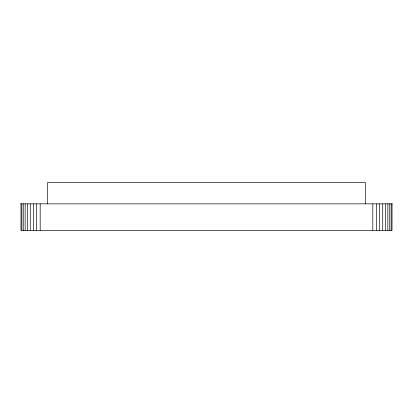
<?xml version="1.0" encoding="UTF-8"?>
<svg xmlns="http://www.w3.org/2000/svg" width="413" height="413" viewBox="0 0 413 413"><rect width="100%" height="100%" fill="white"/><g stroke="black" fill="none" stroke-linecap="round" stroke-linejoin="round"><path stroke-width="0.62" d="M20.65 203.846L392.35 203.846M392.025 203.846L392.025 230.366L20.975 230.366L20.975 203.846M391.147 203.846L391.147 230.366M389.743 203.846L389.743 230.366M387.843 203.846L387.843 230.366M385.489 203.846L385.489 230.366M382.737 203.846L382.737 230.366M379.661 203.846L379.661 230.366M376.326 203.846L376.326 230.366M372.815 203.846L372.815 230.366M365.598 203.846L365.598 182.634L47.402 182.634L47.402 203.846M40.185 203.846L40.185 230.366M36.674 203.846L36.674 230.366M33.339 203.846L33.339 230.366M30.263 203.846L30.263 230.366M27.511 203.846L27.511 230.366M25.157 203.846L25.157 230.366M23.257 203.846L23.257 230.366M21.853 203.846L21.853 230.366"/></g></svg>
